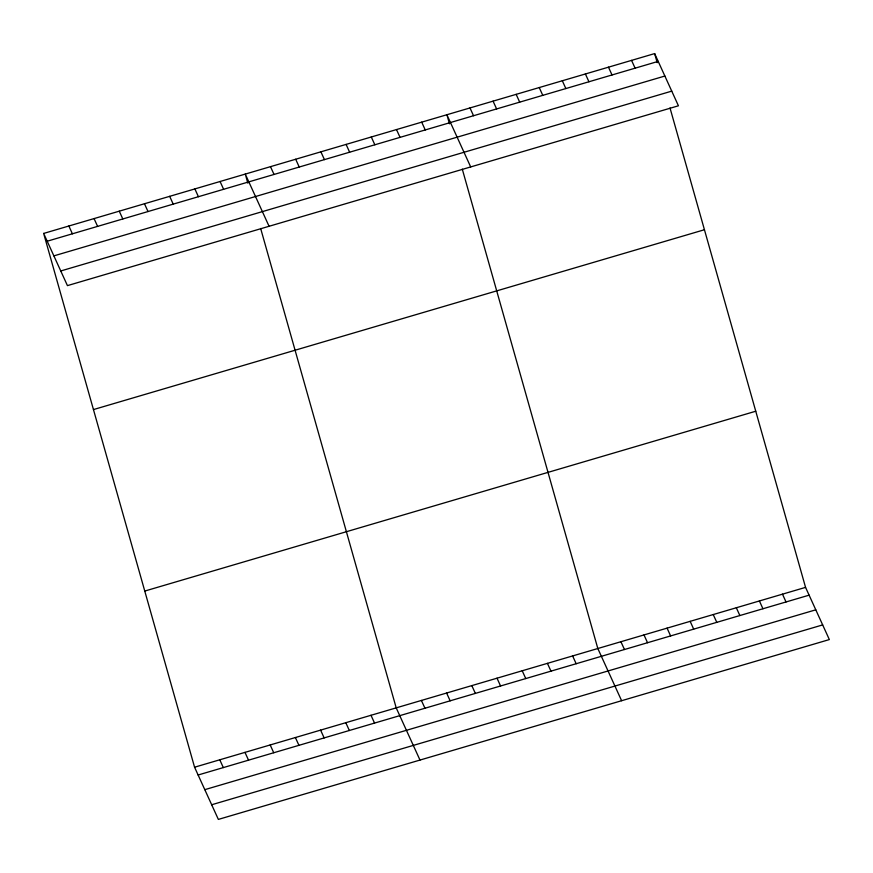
<?xml version="1.0" encoding="UTF-8"?>
<svg xmlns="http://www.w3.org/2000/svg" width="873" height="873" viewBox="0 0 873 873"><rect width="100%" height="100%" fill="white"/><g stroke="black" fill="none" stroke-linecap="round" stroke-linejoin="round"><path stroke-width="1.31" d="M43.65 233.429L654.641 53.591L678.43 105.786L67.439 285.624L43.65 233.429L194.57 767.214L218.359 819.409L829.35 639.571L805.561 587.376L670.017 107.99M47.197 241.221L658.187 61.383M53.875 255.876L664.866 76.038M60.761 270.968L671.752 91.13M93.455 409.579L704.446 229.73M144.765 591.065L755.756 411.227M194.57 767.214L805.561 587.376M198.127 775.006L809.107 595.168M204.806 789.661L815.786 609.823M211.681 804.753L822.672 624.915M631.55 60.379L635.108 68.17M608.47 67.177L612.028 74.969M585.39 73.965L588.948 81.756M562.31 80.763L565.857 88.555M782.481 594.164L786.027 601.955M539.23 87.551L542.777 95.353M759.401 600.962L762.947 608.754M516.15 94.349L519.697 102.141M736.31 607.75L739.868 615.541M493.059 101.148L496.617 108.939M713.23 614.548L716.788 622.34M469.98 107.936L473.537 115.727M690.15 621.336L693.697 629.138M470.689 166.939L446.9 114.734L449.464 123.802M667.07 628.134L670.617 635.926M421.703 122.155L425.249 129.946M643.99 634.933L647.537 642.724M396.495 129.564L400.041 137.356M620.91 641.72L624.457 649.512M371.287 136.985L374.844 144.776M621.62 700.724L597.819 648.519L462.286 169.133M346.09 144.405L349.637 152.197M572.623 655.939L576.169 663.731M320.882 151.826L324.44 159.617M547.415 663.349L550.972 671.141M295.685 159.246L299.232 167.038M522.218 670.77L525.764 678.561M270.477 166.656L274.035 174.447M497.01 678.19L500.567 685.982M269.07 226.282L245.28 174.076L247.834 183.144M471.813 685.611L475.359 693.402M220.072 181.497L223.619 189.288M446.605 693.031L450.152 700.823M194.865 188.917L198.422 196.709M421.397 700.441L424.955 708.232M169.668 196.338L173.214 204.129M419.989 760.067L396.2 707.861L260.656 228.475M144.46 203.747L148.017 211.539M370.992 715.282L374.55 723.073M119.263 211.168L122.809 218.959M345.795 722.702L349.342 730.494M94.055 218.588L97.612 226.38M320.587 730.123L324.145 737.914M68.858 226.009L72.404 233.8M295.39 737.532L298.937 745.335M270.183 744.953L273.729 752.744M244.975 752.373L248.532 760.165M219.778 759.794L223.324 767.585M654.641 53.591L657.205 62.649"/></g></svg>
